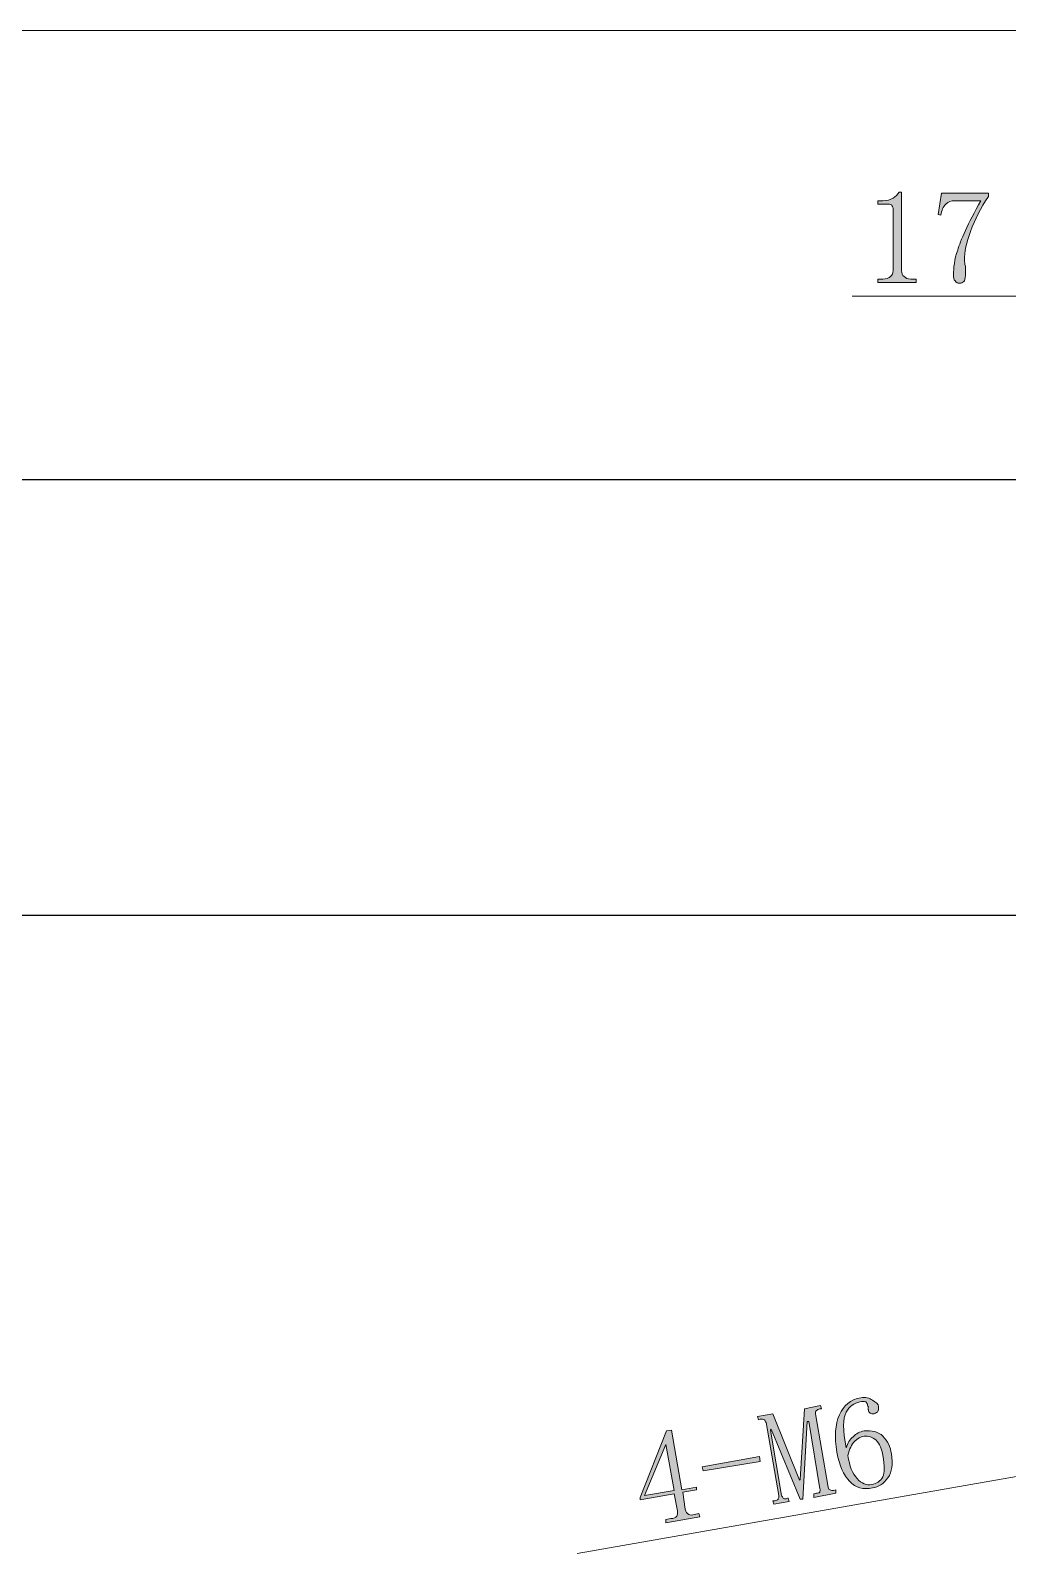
# Model space of a CAD drawing. Header units: millimetres. Extents: x 0 to 297, y 0 to 210.
# Drawn here: x 124.25 to 148.53, y 98.17 to 136.04 of the extents above; entities that cross this region are included whole.
import ezdxf

# ---------------------------------------------------------------- set-up
doc = ezdxf.new("R2010")
doc.units = ezdxf.units.MM

msp = doc.modelspace()

# ---------------------------------------------------------------- hatches: boundary and pattern name
h = msp.add_hatch(color=7)
edge = h.paths.add_edge_path(flags=0)
edge.add_spline(control_points=[(145.898588, 132.019515), (145.898588, 132.019515), (145.898588, 130.072111), (145.898588, 130.072111), (145.898588, 130.008611), (145.91979, 129.945111), (145.962088, 129.924015), (146.004386, 129.881611), (146.04679, 129.860515), (146.131386, 129.860515), (146.131386, 129.860515), (146.258386, 129.860515), (146.258386, 129.860515), (146.258386, 129.860515), (146.258386, 129.775813), (146.258386, 129.775813), (146.258386, 129.775813), (145.305886, 129.775813), (145.305886, 129.775813), (145.305886, 129.775813), (145.305886, 129.860515), (145.305886, 129.860515), (145.305886, 129.860515), (145.432886, 129.860515), (145.432886, 129.860515), (145.517588, 129.860515), (145.581088, 129.881611), (145.623386, 129.924015), (145.66579, 129.945111), (145.686886, 130.008611), (145.686886, 130.072111), (145.686886, 130.072111), (145.686886, 131.617313), (145.686886, 131.617313), (145.686886, 131.659611), (145.66579, 131.680813), (145.644588, 131.702015), (145.623386, 131.723111), (145.581088, 131.723111), (145.53879, 131.723111), (145.53879, 131.723111), (145.305886, 131.723111), (145.305886, 131.723111), (145.305886, 131.723111), (145.305886, 131.807813), (145.305886, 131.807813), (145.305886, 131.807813), (145.432886, 131.807813), (145.432886, 131.807813), (145.53879, 131.807813), (145.623386, 131.829015), (145.686886, 131.871313), (145.750386, 131.913611), (145.79279, 131.956015), (145.835088, 132.019515), (145.835088, 132.019515), (145.898588, 132.019515), (145.898588, 132.019515)], knot_values=[0, 0, 0, 0, 1, 1, 1, 2, 2, 2, 3, 3, 3, 4, 4, 4, 5, 5, 5, 6, 6, 6, 7, 7, 7, 8, 8, 8, 9, 9, 9, 10, 10, 10, 11, 11, 11, 12, 12, 12, 13, 13, 13, 14, 14, 14, 15, 15, 15, 16, 16, 16, 17, 17, 17, 18, 18, 18, 19, 19, 19, 19], degree=3, periodic=1)
edge = h.paths.add_edge_path(flags=0)
edge.add_spline(control_points=[(148.057588, 131.913611), (147.867088, 131.617313), (147.718886, 131.342111), (147.613088, 131.045813), (147.50729, 130.770611), (147.464886, 130.537813), (147.464886, 130.326111), (147.464886, 130.283813), (147.464886, 130.241515), (147.486088, 130.178015), (147.486088, 130.114515), (147.486088, 130.029813), (147.486088, 129.945111), (147.486088, 129.881611), (147.464886, 129.818111), (147.44379, 129.797015), (147.422588, 129.775813), (147.38029, 129.754611), (147.337886, 129.754611), (147.295588, 129.754611), (147.25329, 129.775813), (147.232088, 129.818111), (147.18979, 129.839313), (147.18979, 129.902813), (147.18979, 129.966313), (147.18979, 130.135611), (147.210886, 130.347313), (147.295588, 130.580111), (147.359088, 130.813015), (147.549588, 131.236313), (147.867088, 131.807813), (147.867088, 131.807813), (147.232088, 131.807813), (147.232088, 131.807813), (147.12629, 131.807813), (147.06279, 131.786611), (146.99929, 131.723111), (146.93579, 131.659611), (146.893386, 131.575015), (146.87229, 131.448015), (146.87229, 131.448015), (146.80879, 131.469111), (146.80879, 131.469111), (146.80879, 131.469111), (146.893386, 131.998313), (146.893386, 131.998313), (146.893386, 131.998313), (148.057588, 131.998313), (148.057588, 131.998313), (148.057588, 131.998313), (148.057588, 131.913611), (148.057588, 131.913611)], knot_values=[0, 0, 0, 0, 1, 1, 1, 2, 2, 2, 3, 3, 3, 4, 4, 4, 5, 5, 5, 6, 6, 6, 7, 7, 7, 8, 8, 8, 9, 9, 9, 10, 10, 10, 11, 11, 11, 12, 12, 12, 13, 13, 13, 14, 14, 14, 15, 15, 15, 16, 16, 16, 17, 17, 17, 17], degree=3, periodic=1)
h = msp.add_hatch(color=7)
edge = h.paths.add_edge_path(flags=0)
edge.add_spline(control_points=[(140.52229, 99.274611), (140.543386, 99.211111), (140.564588, 99.168813), (140.606886, 99.147611), (140.64929, 99.126515), (140.691588, 99.126515), (140.755088, 99.147611), (140.755088, 99.147611), (140.860886, 99.168813), (140.860886, 99.168813), (140.860886, 99.168813), (140.882088, 99.084111), (140.882088, 99.084111), (140.882088, 99.084111), (140.035386, 98.936015), (140.035386, 98.936015), (140.035386, 98.936015), (140.035386, 99.020611), (140.035386, 99.020611), (140.035386, 99.020611), (140.162386, 99.041813), (140.162386, 99.041813), (140.225886, 99.041813), (140.289386, 99.063015), (140.310588, 99.105313), (140.33179, 99.126515), (140.33179, 99.168813), (140.33179, 99.232313), (140.33179, 99.232313), (140.247088, 99.655611), (140.247088, 99.655611), (140.247088, 99.655611), (139.400386, 99.507515), (139.400386, 99.507515), (139.400386, 99.507515), (139.400386, 99.571015), (139.400386, 99.571015), (139.400386, 99.571015), (140.056588, 101.222015), (140.056588, 101.222015), (140.056588, 101.222015), (140.183588, 101.243111), (140.183588, 101.243111), (140.183588, 101.243111), (140.437588, 99.761515), (140.437588, 99.761515), (140.437588, 99.761515), (140.797386, 99.825015), (140.797386, 99.825015), (140.797386, 99.825015), (140.797386, 99.761515), (140.797386, 99.761515), (140.797386, 99.761515), (140.45879, 99.698015), (140.45879, 99.698015), (140.45879, 99.698015), (140.52229, 99.274611), (140.52229, 99.274611)], knot_values=[0, 0, 0, 0, 1, 1, 1, 2, 2, 2, 3, 3, 3, 4, 4, 4, 5, 5, 5, 6, 6, 6, 7, 7, 7, 8, 8, 8, 9, 9, 9, 10, 10, 10, 11, 11, 11, 12, 12, 12, 13, 13, 13, 14, 14, 14, 15, 15, 15, 16, 16, 16, 17, 17, 17, 18, 18, 18, 19, 19, 19, 19], degree=3, periodic=1)
edge = h.paths.add_edge_path(flags=0)
edge.add_spline(control_points=[(140.035386, 100.883313), (140.035386, 100.883313), (139.50629, 99.613313), (139.50629, 99.613313), (139.50629, 99.613313), (140.247088, 99.740313), (140.247088, 99.740313), (140.247088, 99.740313), (140.035386, 100.883313), (140.035386, 100.883313)], knot_values=[0, 0, 0, 0, 1, 1, 1, 2, 2, 2, 3, 3, 3, 3], degree=3, periodic=1)
edge = h.paths.add_edge_path(flags=0)
edge.add_spline(control_points=[(140.96679, 100.227111), (140.96679, 100.227111), (140.945588, 100.333015), (140.945588, 100.333015), (140.945588, 100.333015), (142.36379, 100.587015), (142.36379, 100.587015), (142.36379, 100.587015), (142.384886, 100.460015), (142.384886, 100.460015), (142.384886, 100.460015), (140.96679, 100.227111), (140.96679, 100.227111)], knot_values=[0, 0, 0, 0, 1, 1, 1, 2, 2, 2, 3, 3, 3, 4, 4, 4, 4], degree=3, periodic=1)
edge = h.paths.add_edge_path(flags=0)
edge.add_spline(control_points=[(144.07829, 99.825015), (144.07829, 99.782611), (144.099386, 99.761515), (144.120588, 99.761515), (144.14179, 99.740313), (144.184088, 99.740313), (144.20529, 99.740313), (144.20529, 99.740313), (144.26879, 99.761515), (144.26879, 99.761515), (144.26879, 99.761515), (144.26879, 99.676813), (144.26879, 99.676813), (144.26879, 99.676813), (143.718386, 99.571015), (143.718386, 99.571015), (143.718386, 99.571015), (143.718386, 99.655611), (143.718386, 99.655611), (143.718386, 99.655611), (143.781886, 99.676813), (143.781886, 99.676813), (143.82429, 99.676813), (143.845386, 99.676813), (143.866588, 99.698015), (143.866588, 99.719111), (143.88779, 99.761515), (143.866588, 99.782611), (143.866588, 99.782611), (143.591386, 101.454813), (143.591386, 101.454813), (143.591386, 101.454813), (143.549088, 101.454813), (143.549088, 101.454813), (143.549088, 101.454813), (143.44329, 99.528611), (143.44329, 99.528611), (143.44329, 99.528611), (143.37979, 99.528611), (143.37979, 99.528611), (143.37979, 99.528611), (142.660088, 101.264313), (142.660088, 101.264313), (142.660088, 101.264313), (142.638886, 101.243111), (142.638886, 101.243111), (142.638886, 101.243111), (142.914088, 99.613313), (142.914088, 99.613313), (142.93529, 99.592111), (142.93529, 99.571015), (142.956386, 99.549813), (142.99879, 99.528611), (143.019886, 99.528611), (143.06229, 99.549813), (143.06229, 99.549813), (143.083386, 99.549813), (143.083386, 99.549813), (143.083386, 99.549813), (143.104588, 99.465111), (143.104588, 99.465111), (143.104588, 99.465111), (142.723588, 99.401611), (142.723588, 99.401611), (142.723588, 99.401611), (142.702386, 99.486313), (142.702386, 99.486313), (142.702386, 99.486313), (142.74479, 99.486313), (142.74479, 99.486313), (142.787088, 99.486313), (142.80829, 99.507515), (142.829386, 99.528611), (142.850588, 99.549813), (142.850588, 99.571015), (142.850588, 99.613313), (142.850588, 99.613313), (142.533088, 101.433611), (142.533088, 101.433611), (142.511886, 101.454813), (142.511886, 101.497111), (142.49079, 101.497111), (142.469588, 101.518313), (142.42729, 101.518313), (142.384886, 101.518313), (142.384886, 101.518313), (142.342588, 101.497111), (142.342588, 101.497111), (142.342588, 101.497111), (142.321386, 101.581813), (142.321386, 101.581813), (142.321386, 101.581813), (142.702386, 101.645313), (142.702386, 101.645313), (142.702386, 101.645313), (143.358588, 99.994313), (143.358588, 99.994313), (143.358588, 99.994313), (143.37979, 100.015515), (143.37979, 100.015515), (143.37979, 100.015515), (143.485588, 101.772313), (143.485588, 101.772313), (143.485588, 101.772313), (143.88779, 101.857015), (143.88779, 101.857015), (143.88779, 101.857015), (143.908886, 101.772313), (143.908886, 101.772313), (143.908886, 101.772313), (143.866588, 101.772313), (143.866588, 101.772313), (143.82429, 101.751111), (143.803088, 101.751111), (143.781886, 101.730015), (143.76079, 101.708813), (143.76079, 101.687611), (143.76079, 101.645313), (143.76079, 101.645313), (144.07829, 99.825015), (144.07829, 99.825015)], knot_values=[0, 0, 0, 0, 1, 1, 1, 2, 2, 2, 3, 3, 3, 4, 4, 4, 5, 5, 5, 6, 6, 6, 7, 7, 7, 8, 8, 8, 9, 9, 9, 10, 10, 10, 11, 11, 11, 12, 12, 12, 13, 13, 13, 14, 14, 14, 15, 15, 15, 16, 16, 16, 17, 17, 17, 18, 18, 18, 19, 19, 19, 20, 20, 20, 21, 21, 21, 22, 22, 22, 23, 23, 23, 24, 24, 24, 25, 25, 25, 26, 26, 26, 27, 27, 27, 28, 28, 28, 29, 29, 29, 30, 30, 30, 31, 31, 31, 32, 32, 32, 33, 33, 33, 34, 34, 34, 35, 35, 35, 36, 36, 36, 37, 37, 37, 38, 38, 38, 39, 39, 39, 40, 40, 40, 40], degree=3, periodic=1)
edge = h.paths.add_edge_path(flags=0)
edge.add_spline(control_points=[(144.565088, 100.608111), (144.607386, 100.354111), (144.670886, 100.163611), (144.797886, 100.036611), (144.90379, 99.909611), (145.03079, 99.867313), (145.15779, 99.888515), (145.28479, 99.909611), (145.369386, 99.973111), (145.432886, 100.079015), (145.47529, 100.184813), (145.47529, 100.354111), (145.432886, 100.608111), (145.41179, 100.777515), (145.34829, 100.904515), (145.263588, 100.989111), (145.178886, 101.073813), (145.073088, 101.095015), (144.96729, 101.095015), (144.882588, 101.073813), (144.797886, 101.031515), (144.734386, 100.968015), (144.64979, 100.883313), (144.607386, 100.777515), (144.565088, 100.608111), (144.565088, 100.608111), (144.565088, 100.608111), (144.565088, 100.608111)], knot_values=[0, 0, 0, 0, 1, 1, 1, 2, 2, 2, 3, 3, 3, 4, 4, 4, 5, 5, 5, 6, 6, 6, 7, 7, 7, 8, 8, 8, 9, 9, 9, 9], degree=3, periodic=1)
edge = h.paths.add_edge_path(flags=0)
edge.add_spline(control_points=[(144.96729, 101.222015), (145.15779, 101.243111), (145.327088, 101.200813), (145.432886, 101.095015), (145.559886, 100.968015), (145.623386, 100.819813), (145.644588, 100.650515), (145.686886, 100.396515), (145.66579, 100.206015), (145.559886, 100.057813), (145.454088, 99.909611), (145.327088, 99.825015), (145.178886, 99.803813), (144.946088, 99.761515), (144.755588, 99.803813), (144.607386, 99.973111), (144.45929, 100.121313), (144.353386, 100.354111), (144.289886, 100.692813), (144.226386, 101.073813), (144.247588, 101.391313), (144.353386, 101.624111), (144.45929, 101.857015), (144.628588, 102.005111), (144.882588, 102.047515), (145.009588, 102.068611), (145.09429, 102.047515), (145.178886, 101.984015), (145.263588, 101.941611), (145.327088, 101.878111), (145.327088, 101.835813), (145.327088, 101.772313), (145.327088, 101.730015), (145.305886, 101.708813), (145.305886, 101.687611), (145.263588, 101.666515), (145.22129, 101.645313), (145.178886, 101.645313), (145.136588, 101.645313), (145.115386, 101.666515), (145.09429, 101.687611), (145.073088, 101.708813), (145.073088, 101.751111), (145.051886, 101.772313), (145.073088, 101.793515), (145.073088, 101.814611), (145.073088, 101.835813), (145.051886, 101.835813), (145.051886, 101.857015), (145.051886, 101.899313), (145.03079, 101.920515), (145.009588, 101.941611), (144.96729, 101.962813), (144.924886, 101.962813), (144.861386, 101.941611), (144.71329, 101.920515), (144.607386, 101.835813), (144.52279, 101.687611), (144.438088, 101.539515), (144.438088, 101.243111), (144.52279, 100.798611), (144.565088, 100.925611), (144.607386, 101.010313), (144.692088, 101.073813), (144.77679, 101.158515), (144.861386, 101.200813), (144.96729, 101.222015)], knot_values=[0, 0, 0, 0, 1, 1, 1, 2, 2, 2, 3, 3, 3, 4, 4, 4, 5, 5, 5, 6, 6, 6, 7, 7, 7, 8, 8, 8, 9, 9, 9, 10, 10, 10, 11, 11, 11, 12, 12, 12, 13, 13, 13, 14, 14, 14, 15, 15, 15, 16, 16, 16, 17, 17, 17, 18, 18, 18, 19, 19, 19, 20, 20, 20, 21, 21, 21, 22, 22, 22, 22], degree=3, periodic=1)

# ---------------------------------------------------------------- linework, layer by layer
at = {"color": 7, "lineweight": 15}
for points in [[(79.011886, 136.041111), (155.042588, 136.041111)], [(152.39679, 129.437111), (144.670886, 129.437111)], [(151.973386, 100.650515), (137.834088, 98.174015)]]:
    msp.add_lwpolyline(points, dxfattribs=at)
at = {"color": 7, "lineweight": 25}
for points in [[(149.92029, 124.865111), (78.48279, 124.865111)], [(78.48279, 114.049015), (149.92029, 114.049015)]]:
    msp.add_lwpolyline(points, dxfattribs=at)
at = {"color": 7, "lineweight": 5}
for points in [[(140.035386, 100.883313), (139.50629, 99.613313), (140.247088, 99.740313)], [(140.96679, 100.227111), (140.945588, 100.333015), (142.36379, 100.587015), (142.384886, 100.460015)]]:
    msp.add_lwpolyline(points, close=True, dxfattribs=at)
for points, knots in [([(145.898588, 132.019515), (145.898588, 132.019515), (145.898588, 130.072111), (145.898588, 130.072111), (145.898588, 130.008611), (145.91979, 129.945111), (145.962088, 129.924015), (146.004386, 129.881611), (146.04679, 129.860515), (146.131386, 129.860515), (146.131386, 129.860515), (146.258386, 129.860515), (146.258386, 129.860515), (146.258386, 129.860515), (146.258386, 129.775813), (146.258386, 129.775813), (146.258386, 129.775813), (145.305886, 129.775813), (145.305886, 129.775813), (145.305886, 129.775813), (145.305886, 129.860515), (145.305886, 129.860515), (145.305886, 129.860515), (145.432886, 129.860515), (145.432886, 129.860515), (145.517588, 129.860515), (145.581088, 129.881611), (145.623386, 129.924015), (145.66579, 129.945111), (145.686886, 130.008611), (145.686886, 130.072111), (145.686886, 130.072111), (145.686886, 131.617313), (145.686886, 131.617313), (145.686886, 131.659611), (145.66579, 131.680813), (145.644588, 131.702015), (145.623386, 131.723111), (145.581088, 131.723111), (145.53879, 131.723111), (145.53879, 131.723111), (145.305886, 131.723111), (145.305886, 131.723111), (145.305886, 131.723111), (145.305886, 131.807813), (145.305886, 131.807813), (145.305886, 131.807813), (145.432886, 131.807813), (145.432886, 131.807813), (145.53879, 131.807813), (145.623386, 131.829015), (145.686886, 131.871313), (145.750386, 131.913611), (145.79279, 131.956015), (145.835088, 132.019515), (145.835088, 132.019515), (145.898588, 132.019515), (145.898588, 132.019515)], [0, 0, 0, 0, 1, 1, 1, 2, 2, 2, 3, 3, 3, 4, 4, 4, 5, 5, 5, 6, 6, 6, 7, 7, 7, 8, 8, 8, 9, 9, 9, 10, 10, 10, 11, 11, 11, 12, 12, 12, 13, 13, 13, 14, 14, 14, 15, 15, 15, 16, 16, 16, 17, 17, 17, 18, 18, 18, 19, 19, 19, 19]), ([(148.057588, 131.913611), (147.867088, 131.617313), (147.718886, 131.342111), (147.613088, 131.045813), (147.50729, 130.770611), (147.464886, 130.537813), (147.464886, 130.326111), (147.464886, 130.283813), (147.464886, 130.241515), (147.486088, 130.178015), (147.486088, 130.114515), (147.486088, 130.029813), (147.486088, 129.945111), (147.486088, 129.881611), (147.464886, 129.818111), (147.44379, 129.797015), (147.422588, 129.775813), (147.38029, 129.754611), (147.337886, 129.754611), (147.295588, 129.754611), (147.25329, 129.775813), (147.232088, 129.818111), (147.18979, 129.839313), (147.18979, 129.902813), (147.18979, 129.966313), (147.18979, 130.135611), (147.210886, 130.347313), (147.295588, 130.580111), (147.359088, 130.813015), (147.549588, 131.236313), (147.867088, 131.807813), (147.867088, 131.807813), (147.232088, 131.807813), (147.232088, 131.807813), (147.12629, 131.807813), (147.06279, 131.786611), (146.99929, 131.723111), (146.93579, 131.659611), (146.893386, 131.575015), (146.87229, 131.448015), (146.87229, 131.448015), (146.80879, 131.469111), (146.80879, 131.469111), (146.80879, 131.469111), (146.893386, 131.998313), (146.893386, 131.998313), (146.893386, 131.998313), (148.057588, 131.998313), (148.057588, 131.998313), (148.057588, 131.998313), (148.057588, 131.913611), (148.057588, 131.913611)], [0, 0, 0, 0, 1, 1, 1, 2, 2, 2, 3, 3, 3, 4, 4, 4, 5, 5, 5, 6, 6, 6, 7, 7, 7, 8, 8, 8, 9, 9, 9, 10, 10, 10, 11, 11, 11, 12, 12, 12, 13, 13, 13, 14, 14, 14, 15, 15, 15, 16, 16, 16, 17, 17, 17, 17]), ([(144.96729, 101.222015), (145.15779, 101.243111), (145.327088, 101.200813), (145.432886, 101.095015), (145.559886, 100.968015), (145.623386, 100.819813), (145.644588, 100.650515), (145.686886, 100.396515), (145.66579, 100.206015), (145.559886, 100.057813), (145.454088, 99.909611), (145.327088, 99.825015), (145.178886, 99.803813), (144.946088, 99.761515), (144.755588, 99.803813), (144.607386, 99.973111), (144.45929, 100.121313), (144.353386, 100.354111), (144.289886, 100.692813), (144.226386, 101.073813), (144.247588, 101.391313), (144.353386, 101.624111), (144.45929, 101.857015), (144.628588, 102.005111), (144.882588, 102.047515), (145.009588, 102.068611), (145.09429, 102.047515), (145.178886, 101.984015), (145.263588, 101.941611), (145.327088, 101.878111), (145.327088, 101.835813), (145.327088, 101.772313), (145.327088, 101.730015), (145.305886, 101.708813), (145.305886, 101.687611), (145.263588, 101.666515), (145.22129, 101.645313), (145.178886, 101.645313), (145.136588, 101.645313), (145.115386, 101.666515), (145.09429, 101.687611), (145.073088, 101.708813), (145.073088, 101.751111), (145.051886, 101.772313), (145.073088, 101.793515), (145.073088, 101.814611), (145.073088, 101.835813), (145.051886, 101.835813), (145.051886, 101.857015), (145.051886, 101.899313), (145.03079, 101.920515), (145.009588, 101.941611), (144.96729, 101.962813), (144.924886, 101.962813), (144.861386, 101.941611), (144.71329, 101.920515), (144.607386, 101.835813), (144.52279, 101.687611), (144.438088, 101.539515), (144.438088, 101.243111), (144.52279, 100.798611), (144.565088, 100.925611), (144.607386, 101.010313), (144.692088, 101.073813), (144.77679, 101.158515), (144.861386, 101.200813), (144.96729, 101.222015), (144.96729, 101.222015), (144.96729, 101.222015), (144.96729, 101.222015)], [0, 0, 0, 0, 1, 1, 1, 2, 2, 2, 3, 3, 3, 4, 4, 4, 5, 5, 5, 6, 6, 6, 7, 7, 7, 8, 8, 8, 9, 9, 9, 10, 10, 10, 11, 11, 11, 12, 12, 12, 13, 13, 13, 14, 14, 14, 15, 15, 15, 16, 16, 16, 17, 17, 17, 18, 18, 18, 19, 19, 19, 20, 20, 20, 21, 21, 21, 22, 22, 22, 23, 23, 23, 23]), ([(144.07829, 99.825015), (144.07829, 99.782611), (144.099386, 99.761515), (144.120588, 99.761515), (144.14179, 99.740313), (144.184088, 99.740313), (144.20529, 99.740313), (144.20529, 99.740313), (144.26879, 99.761515), (144.26879, 99.761515), (144.26879, 99.761515), (144.26879, 99.676813), (144.26879, 99.676813), (144.26879, 99.676813), (143.718386, 99.571015), (143.718386, 99.571015), (143.718386, 99.571015), (143.718386, 99.655611), (143.718386, 99.655611), (143.718386, 99.655611), (143.781886, 99.676813), (143.781886, 99.676813), (143.82429, 99.676813), (143.845386, 99.676813), (143.866588, 99.698015), (143.866588, 99.719111), (143.88779, 99.761515), (143.866588, 99.782611), (143.866588, 99.782611), (143.591386, 101.454813), (143.591386, 101.454813), (143.591386, 101.454813), (143.549088, 101.454813), (143.549088, 101.454813), (143.549088, 101.454813), (143.44329, 99.528611), (143.44329, 99.528611), (143.44329, 99.528611), (143.37979, 99.528611), (143.37979, 99.528611), (143.37979, 99.528611), (142.660088, 101.264313), (142.660088, 101.264313), (142.660088, 101.264313), (142.638886, 101.243111), (142.638886, 101.243111), (142.638886, 101.243111), (142.914088, 99.613313), (142.914088, 99.613313), (142.93529, 99.592111), (142.93529, 99.571015), (142.956386, 99.549813), (142.99879, 99.528611), (143.019886, 99.528611), (143.06229, 99.549813), (143.06229, 99.549813), (143.083386, 99.549813), (143.083386, 99.549813), (143.083386, 99.549813), (143.104588, 99.465111), (143.104588, 99.465111), (143.104588, 99.465111), (142.723588, 99.401611), (142.723588, 99.401611), (142.723588, 99.401611), (142.702386, 99.486313), (142.702386, 99.486313), (142.702386, 99.486313), (142.74479, 99.486313), (142.74479, 99.486313), (142.787088, 99.486313), (142.80829, 99.507515), (142.829386, 99.528611), (142.850588, 99.549813), (142.850588, 99.571015), (142.850588, 99.613313), (142.850588, 99.613313), (142.533088, 101.433611), (142.533088, 101.433611), (142.511886, 101.454813), (142.511886, 101.497111), (142.49079, 101.497111), (142.469588, 101.518313), (142.42729, 101.518313), (142.384886, 101.518313), (142.384886, 101.518313), (142.342588, 101.497111), (142.342588, 101.497111), (142.342588, 101.497111), (142.321386, 101.581813), (142.321386, 101.581813), (142.321386, 101.581813), (142.702386, 101.645313), (142.702386, 101.645313), (142.702386, 101.645313), (143.358588, 99.994313), (143.358588, 99.994313), (143.358588, 99.994313), (143.37979, 100.015515), (143.37979, 100.015515), (143.37979, 100.015515), (143.485588, 101.772313), (143.485588, 101.772313), (143.485588, 101.772313), (143.88779, 101.857015), (143.88779, 101.857015), (143.88779, 101.857015), (143.908886, 101.772313), (143.908886, 101.772313), (143.908886, 101.772313), (143.866588, 101.772313), (143.866588, 101.772313), (143.82429, 101.751111), (143.803088, 101.751111), (143.781886, 101.730015), (143.76079, 101.708813), (143.76079, 101.687611), (143.76079, 101.645313), (143.76079, 101.645313), (144.07829, 99.825015), (144.07829, 99.825015)], [0, 0, 0, 0, 1, 1, 1, 2, 2, 2, 3, 3, 3, 4, 4, 4, 5, 5, 5, 6, 6, 6, 7, 7, 7, 8, 8, 8, 9, 9, 9, 10, 10, 10, 11, 11, 11, 12, 12, 12, 13, 13, 13, 14, 14, 14, 15, 15, 15, 16, 16, 16, 17, 17, 17, 18, 18, 18, 19, 19, 19, 20, 20, 20, 21, 21, 21, 22, 22, 22, 23, 23, 23, 24, 24, 24, 25, 25, 25, 26, 26, 26, 27, 27, 27, 28, 28, 28, 29, 29, 29, 30, 30, 30, 31, 31, 31, 32, 32, 32, 33, 33, 33, 34, 34, 34, 35, 35, 35, 36, 36, 36, 37, 37, 37, 38, 38, 38, 39, 39, 39, 40, 40, 40, 40]), ([(140.52229, 99.274611), (140.543386, 99.211111), (140.564588, 99.168813), (140.606886, 99.147611), (140.64929, 99.126515), (140.691588, 99.126515), (140.755088, 99.147611), (140.755088, 99.147611), (140.860886, 99.168813), (140.860886, 99.168813), (140.860886, 99.168813), (140.882088, 99.084111), (140.882088, 99.084111), (140.882088, 99.084111), (140.035386, 98.936015), (140.035386, 98.936015), (140.035386, 98.936015), (140.035386, 99.020611), (140.035386, 99.020611), (140.035386, 99.020611), (140.162386, 99.041813), (140.162386, 99.041813), (140.225886, 99.041813), (140.289386, 99.063015), (140.310588, 99.105313), (140.33179, 99.126515), (140.33179, 99.168813), (140.33179, 99.232313), (140.33179, 99.232313), (140.247088, 99.655611), (140.247088, 99.655611), (140.247088, 99.655611), (139.400386, 99.507515), (139.400386, 99.507515), (139.400386, 99.507515), (139.400386, 99.571015), (139.400386, 99.571015), (139.400386, 99.571015), (140.056588, 101.222015), (140.056588, 101.222015), (140.056588, 101.222015), (140.183588, 101.243111), (140.183588, 101.243111), (140.183588, 101.243111), (140.437588, 99.761515), (140.437588, 99.761515), (140.437588, 99.761515), (140.797386, 99.825015), (140.797386, 99.825015), (140.797386, 99.825015), (140.797386, 99.761515), (140.797386, 99.761515), (140.797386, 99.761515), (140.45879, 99.698015), (140.45879, 99.698015), (140.45879, 99.698015), (140.52229, 99.274611), (140.52229, 99.274611)], [0, 0, 0, 0, 1, 1, 1, 2, 2, 2, 3, 3, 3, 4, 4, 4, 5, 5, 5, 6, 6, 6, 7, 7, 7, 8, 8, 8, 9, 9, 9, 10, 10, 10, 11, 11, 11, 12, 12, 12, 13, 13, 13, 14, 14, 14, 15, 15, 15, 16, 16, 16, 17, 17, 17, 18, 18, 18, 19, 19, 19, 19]), ([(144.565088, 100.608111), (144.607386, 100.354111), (144.670886, 100.163611), (144.797886, 100.036611), (144.90379, 99.909611), (145.03079, 99.867313), (145.15779, 99.888515), (145.28479, 99.909611), (145.369386, 99.973111), (145.432886, 100.079015), (145.47529, 100.184813), (145.47529, 100.354111), (145.432886, 100.608111), (145.41179, 100.777515), (145.34829, 100.904515), (145.263588, 100.989111), (145.178886, 101.073813), (145.073088, 101.095015), (144.96729, 101.095015), (144.882588, 101.073813), (144.797886, 101.031515), (144.734386, 100.968015), (144.64979, 100.883313), (144.607386, 100.777515), (144.565088, 100.608111), (144.565088, 100.608111), (144.565088, 100.608111), (144.565088, 100.608111)], [0, 0, 0, 0, 1, 1, 1, 2, 2, 2, 3, 3, 3, 4, 4, 4, 5, 5, 5, 6, 6, 6, 7, 7, 7, 8, 8, 8, 9, 9, 9, 9])]:
    msp.add_open_spline(points, degree=3, knots=knots, dxfattribs=at)

doc.saveas('drawing.dxf')
